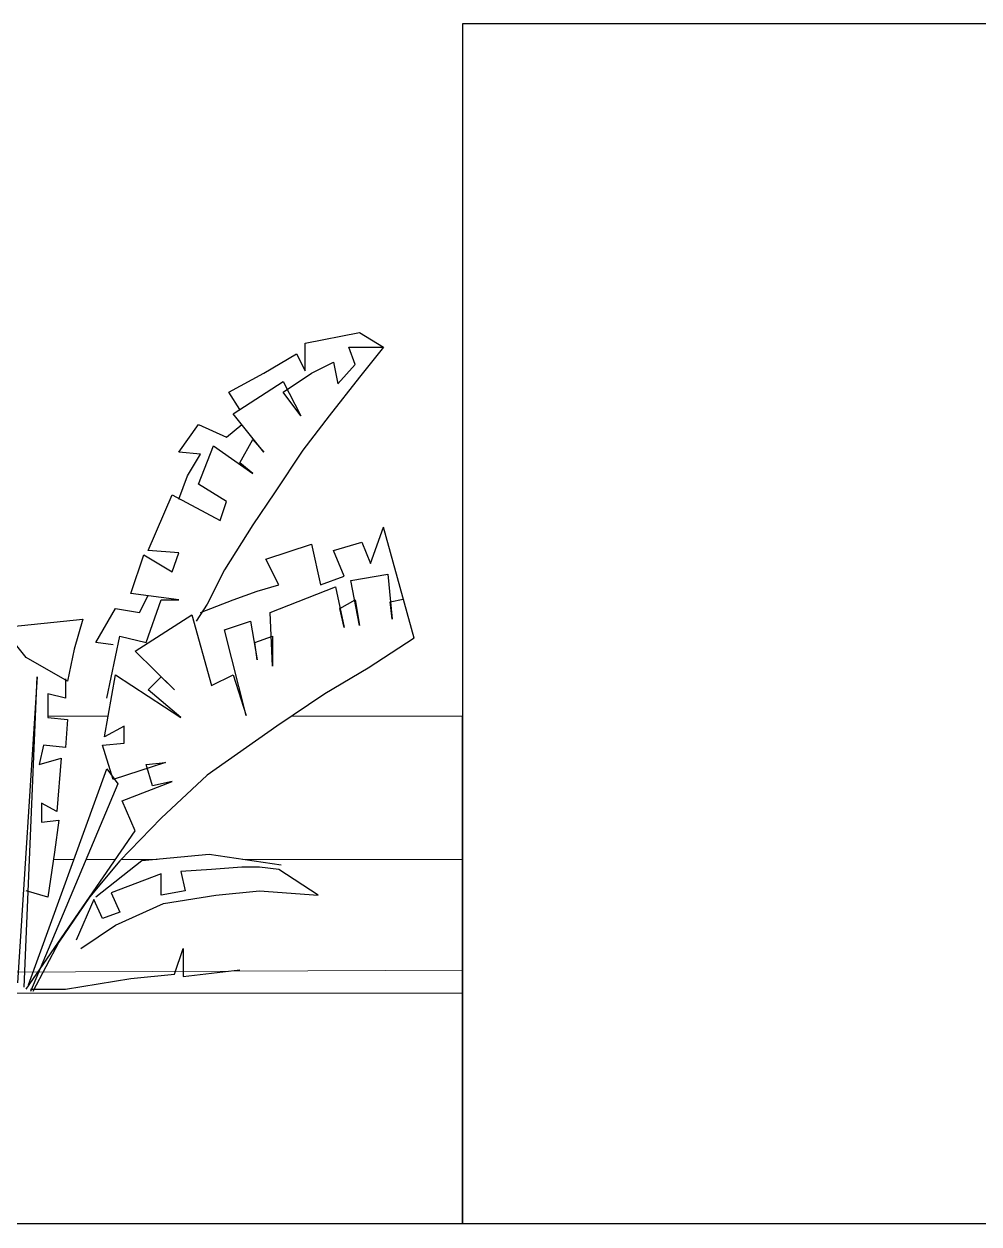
# Model space of a CAD drawing. Header units: inches. Extents: x 4350 to 28384, y -6772 to 993.
# Drawn here: x 15851.7 to 16058.5, y -2573.8 to -2313.8 of the extents above; entities that cross this region are included whole.
import ezdxf

# ---------------------------------------------------------------- set-up
doc = ezdxf.new("R2010")
doc.units = ezdxf.units.IN
doc.header["$MEASUREMENT"] = 0
doc.layers.add('ARREDAMENTO', color=2, linetype='Continuous', lineweight=18)
doc.layers.add('ARREDI_attrezzature', color=7, linetype='Continuous')
doc.layers.add('VEGETAZIONE', color=94, linetype='Continuous')

msp = doc.modelspace()

# ---------------------------------------------------------------- linework, layer by layer
at = {"layer": 'ARREDAMENTO'}
for p, q in [((15856.85, -2463.75), (15869.89, -2463.75)), ((15909.54, -2463.75), (15946.64, -2463.75)), ((15610.97, -2523.75), (15946.64, -2523.75))]:
    msp.add_line(p, q, dxfattribs=at)
at = {"layer": 'ARREDAMENTO', "ltscale": 0.1}
for p, q in [((15858.04, -2494.75), (15862.47, -2494.75)), ((15865.08, -2494.75), (15871.48, -2494.75)), ((15872.73, -2494.75), (15880.47, -2494.75)), ((15898.98, -2494.75), (15946.64, -2494.75)), ((15946.64, -2518.75), (15610.97, -2520.31))]:
    msp.add_line(p, q, dxfattribs=at)
at = {"layer": 'ARREDI_attrezzature'}
for p, q in [((15946.64, -2313.75), (15946.64, -2573.75)), ((16606.64, -2313.75), (15946.64, -2313.75)), ((15946.64, -2573.75), (15946.64, -2463.75)), ((16606.64, -2573.75), (15300.17, -2573.75))]:
    msp.add_line(p, q, dxfattribs=at)
at = {"layer": 'VEGETAZIONE'}
for p, q in [((15912.53, -2382.88), (15924.33, -2380.56)), ((15924.33, -2380.56), (15929.52, -2383.8)), ((15912.53, -2388.9), (15912.53, -2382.88)), ((15921.97, -2383.8), (15929.52, -2383.8)), ((15923.38, -2387.51), (15921.97, -2383.8)), ((15929.52, -2383.8), (15924.33, -2390.3)), ((15903.56, -2389.37), (15910.64, -2385.2)), ((15910.64, -2385.2), (15912.53, -2388.9)), ((15896.01, -2393.54), (15903.56, -2389.37)), ((15907.81, -2393.54), (15913.94, -2389.37)), ((15913.94, -2389.37), (15918.66, -2387.05)), ((15918.66, -2387.05), (15919.61, -2391.69)), ((15919.61, -2391.69), (15923.38, -2387.51)), ((15896.96, -2398.18), (15907.81, -2391.22)), ((15907.81, -2391.22), (15911.59, -2398.64)), ((15924.33, -2390.3), (15917.72, -2398.64)), ((15898.37, -2397.25), (15896.01, -2393.54)), ((15911.59, -2398.64), (15907.81, -2393.54)), ((15903.56, -2406.52), (15896.96, -2398.18)), ((15917.72, -2398.64), (15912.06, -2406.06)), ((15885.16, -2406.52), (15889.41, -2400.49)), ((15889.41, -2400.49), (15895.54, -2403.28)), ((15895.54, -2403.28), (15898.84, -2400.49)), ((15898.37, -2408.84), (15901.2, -2403.74)), ((15901.2, -2403.74), (15903.56, -2406.52)), ((15889.88, -2406.98), (15885.16, -2406.52)), ((15887.05, -2411.62), (15889.88, -2406.98)), ((15889.41, -2413.47), (15892.71, -2405.13)), ((15892.71, -2405.13), (15901.2, -2411.16)), ((15912.06, -2406.06), (15905.92, -2415.33)), ((15901.2, -2411.16), (15898.37, -2408.84)), ((15885.16, -2416.72), (15887.05, -2411.62)), ((15895.54, -2417.18), (15889.41, -2413.47)), ((15905.92, -2415.33), (15901.2, -2422.28)), ((15878.55, -2427.85), (15883.74, -2415.79)), ((15883.74, -2415.79), (15894.13, -2421.36)), ((15894.13, -2421.36), (15895.54, -2417.18)), ((15901.2, -2422.28), (15895.07, -2432.02)), ((15926.69, -2430.63), (15929.52, -2422.75)), ((15936.12, -2446.85), (15929.52, -2422.75)), ((15885.16, -2428.31), (15878.55, -2427.85)), ((15883.74, -2432.48), (15885.16, -2428.31)), ((15904.04, -2429.7), (15913.94, -2426.46)), ((15913.94, -2426.46), (15915.83, -2435.26)), ((15918.66, -2427.85), (15924.8, -2425.99)), ((15921.02, -2433.41), (15918.66, -2427.85)), ((15924.8, -2425.99), (15926.69, -2430.63)), ((15874.78, -2437.12), (15877.61, -2428.77)), ((15877.61, -2428.77), (15883.74, -2432.48)), ((15906.87, -2435.26), (15904.04, -2429.7)), ((15895.07, -2432.02), (15891.29, -2439.44)), ((15915.83, -2435.26), (15921.02, -2433.41)), ((15922.44, -2434.34), (15930.46, -2432.95)), ((15930.46, -2432.95), (15931.4, -2442.68)), ((15902.15, -2436.65), (15906.87, -2435.26)), ((15904.98, -2441.29), (15919.14, -2435.73)), ((15919.14, -2435.73), (15921.02, -2444.54)), ((15924.33, -2444.07), (15922.44, -2434.34)), ((15885.16, -2438.51), (15874.78, -2437.12)), ((15876.67, -2441.29), (15878.55, -2437.58)), ((15878.08, -2447.78), (15881.38, -2438.51)), ((15881.38, -2438.51), (15885.16, -2438.51)), ((15889.88, -2441.29), (15896.96, -2438.51)), ((15896.96, -2438.51), (15902.15, -2436.65)), ((15920.08, -2440.36), (15923.38, -2438.51)), ((15923.38, -2438.51), (15924.33, -2444.07)), ((15930.93, -2438.97), (15933.79, -2438.35)), ((15867.23, -2447.78), (15871.48, -2440.36)), ((15871.48, -2440.36), (15876.67, -2441.29)), ((15891.29, -2439.44), (15888.93, -2443.14)), ((15905.45, -2452.88), (15904.98, -2441.29)), ((15921.02, -2444.54), (15920.08, -2440.36)), ((15931.4, -2442.68), (15930.93, -2438.97)), ((15846.94, -2444.54), (15864.4, -2442.68)), ((15864.4, -2442.68), (15862.51, -2449.17)), ((15875.72, -2449.64), (15887.99, -2441.75)), ((15887.99, -2441.75), (15892.24, -2457.05)), ((15895.07, -2445), (15900.73, -2443.14)), ((15900.73, -2443.14), (15902.15, -2451.49)), ((15852.13, -2451.03), (15846.94, -2444.54)), ((15869.59, -2459.83), (15872.42, -2446.39)), ((15872.42, -2446.39), (15878.08, -2447.78)), ((15899.79, -2463.54), (15895.07, -2445)), ((15901.68, -2447.78), (15905.45, -2446.39)), ((15905.45, -2446.39), (15905.45, -2452.88)), ((15862.51, -2449.17), (15861.09, -2456.13)), ((15871, -2448.24), (15867.23, -2447.78)), ((15902.15, -2451.49), (15901.68, -2447.78)), ((15936.12, -2446.85), (15926.21, -2453.34)), ((15861.09, -2456.13), (15852.13, -2451.03)), ((15884.22, -2457.98), (15875.72, -2449.64)), ((15926.21, -2453.34), (15916.78, -2458.91)), ((15854.49, -2455.2), (15850.24, -2521.49)), ((15851.66, -2522.42), (15854.49, -2455.2)), ((15860.62, -2455.66), (15860.62, -2459.83)), ((15869.12, -2468.18), (15871.48, -2454.73)), ((15871.48, -2454.73), (15885.63, -2464.01)), ((15878.55, -2457.98), (15881.38, -2455.2)), ((15881.38, -2455.2), (15884.22, -2457.98)), ((15892.24, -2457.05), (15896.96, -2454.73)), ((15896.96, -2454.73), (15899.79, -2463.54)), ((15856.85, -2458.91), (15856.85, -2464.01)), ((15860.62, -2459.83), (15856.85, -2458.91)), ((15885.63, -2464.01), (15878.55, -2457.98)), ((15916.78, -2458.91), (15906.39, -2465.86)), ((15856.85, -2464.01), (15861.09, -2464.47)), ((15861.09, -2464.47), (15860.62, -2470.5)), ((15873.36, -2465.86), (15869.12, -2468.18)), ((15873.36, -2469.57), (15873.36, -2465.86)), ((15906.39, -2465.86), (15891.29, -2476.52)), ((15868.64, -2470.03), (15873.36, -2469.57)), ((15855.9, -2470.03), (15854.96, -2474.21)), ((15860.62, -2470.5), (15855.9, -2470.03)), ((15871, -2477.45), (15868.64, -2470.03)), ((15852.6, -2521.96), (15869.59, -2475.13)), ((15854.96, -2474.21), (15859.68, -2472.81)), ((15859.68, -2472.81), (15858.73, -2484.4)), ((15869.59, -2475.13), (15871.95, -2478.38)), ((15882.33, -2473.74), (15871, -2477.45)), ((15878.08, -2474.21), (15882.33, -2473.74)), ((15879.5, -2478.84), (15878.08, -2474.21)), ((15891.29, -2476.52), (15881.38, -2485.8)), ((15871.95, -2478.38), (15853.07, -2523.35)), ((15872.89, -2482.09), (15883.74, -2477.91)), ((15883.74, -2477.91), (15879.5, -2478.84)), ((15855.43, -2482.55), (15855.43, -2486.72)), ((15858.73, -2484.4), (15855.43, -2482.55)), ((15875.72, -2488.58), (15872.89, -2482.09)), ((15855.43, -2486.72), (15859.21, -2486.26)), ((15859.21, -2486.26), (15858.26, -2493.21)), ((15881.38, -2485.8), (15872.42, -2495.07)), ((15852.13, -2522.88), (15875.72, -2488.58)), ((15858.26, -2493.21), (15856.85, -2502.95)), ((15872.42, -2495.07), (15865.81, -2502.95)), ((15877.14, -2495.07), (15867.23, -2502.95)), ((15891.77, -2493.68), (15877.14, -2495.07)), ((15907.34, -2495.99), (15891.77, -2493.68)), ((15881.38, -2497.85), (15870.53, -2502.02)), ((15881.38, -2502.48), (15881.38, -2497.85)), ((15892.24, -2496.92), (15885.63, -2497.39)), ((15885.63, -2497.39), (15886.58, -2501.56)), ((15898.84, -2496.46), (15892.24, -2496.92)), ((15902.62, -2496.46), (15898.84, -2496.46)), ((15906.87, -2496.92), (15902.62, -2496.46)), ((15915.36, -2502.48), (15906.87, -2496.92)), ((15856.85, -2502.95), (15852.13, -2501.56)), ((15865.81, -2502.95), (15859.21, -2512.68)), ((15866.76, -2503.41), (15862.98, -2512.22)), ((15868.64, -2507.58), (15866.76, -2503.41)), ((15870.53, -2502.02), (15872.42, -2506.19)), ((15886.58, -2501.56), (15881.38, -2502.48)), ((15881.86, -2504.34), (15893.18, -2502.48)), ((15893.18, -2502.48), (15902.62, -2501.56)), ((15902.62, -2501.56), (15915.36, -2502.48)), ((15872.42, -2506.19), (15868.64, -2507.58)), ((15871.48, -2508.98), (15881.86, -2504.34)), ((15863.93, -2514.07), (15871.48, -2508.98)), ((15859.21, -2512.68), (15853.54, -2523.35)), ((15884.22, -2519.64), (15886.1, -2514.07)), ((15886.1, -2514.07), (15886.1, -2520.1)), ((15886.1, -2520.1), (15898.37, -2518.71)), ((15860.62, -2522.88), (15874.78, -2520.56)), ((15874.78, -2520.56), (15884.22, -2519.64)), ((15853.07, -2522.88), (15860.62, -2522.88))]:
    msp.add_line(p, q, dxfattribs=at)

doc.saveas('drawing.dxf')
